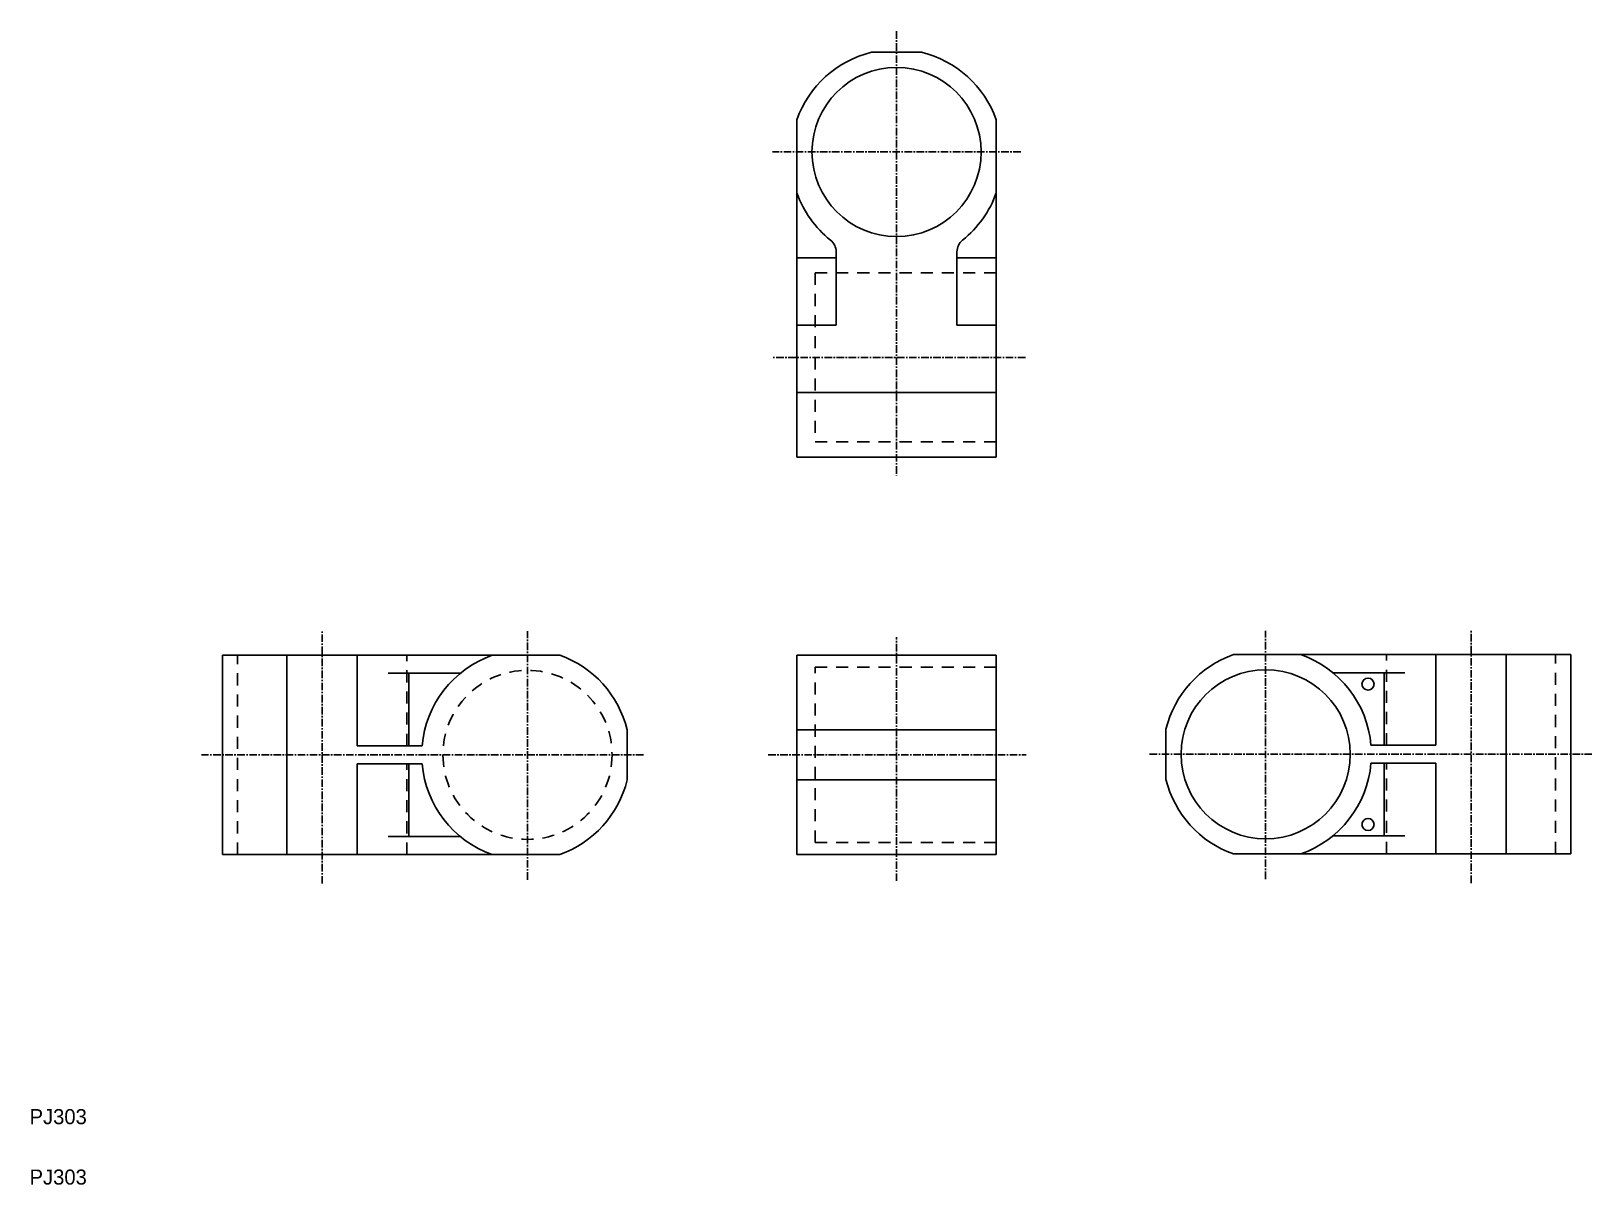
# Model space of a CAD drawing. Extents: x 0 to 259, y 1 to 192.
import ezdxf

# ---------------------------------------------------------------- set-up
doc = ezdxf.new("R2010")
doc.units = 0
doc.linetypes.add('CENTER', pattern=[2, 1.25, -0.25, 0.25, -0.25])
doc.linetypes.add('DASHED', pattern=[3.5, 2, -1.5])
doc.layers.get('0').update_dxf_attribs({"linetype": 'CONTINUOUS'})
doc.layers.add('CENTER', color=1, linetype='CENTER')

msp = doc.modelspace()

# ---------------------------------------------------------------- linework, layer by layer
at = {"color": 7, "linetype": 'CONTINUOUS'}
for p, q in [((139.38, 188.55), (147.68, 188.55)), ((127.03, 177.38), (127.03, 121.55)), ((160.03, 177.38), (160.03, 121.55)), ((133.53, 155.51), (133.53, 143.38)), ((153.53, 155.51), (153.53, 143.38)), ((127.03, 154.55), (133.53, 154.55)), ((153.53, 154.55), (160.03, 154.55)), ((127.03, 143.38), (133.53, 143.38)), ((160.03, 143.38), (153.53, 143.38)), ((127.03, 132.22), (160.03, 132.22)), ((160.03, 121.55), (127.03, 121.55)), ((87.76, 88.75), (31.93, 88.75)), ((31.93, 55.75), (31.93, 88.75)), ((42.6, 55.75), (42.6, 88.75)), ((54.26, 88.75), (54.26, 73.75)), ((127.03, 55.75), (127.03, 88.75)), ((127.03, 88.75), (160.03, 88.75)), ((160.03, 88.75), (160.03, 55.75)), ((199.3, 88.85), (255.13, 88.85)), ((232.8, 88.85), (232.8, 73.85)), ((244.46, 55.85), (244.46, 88.85)), ((255.13, 55.85), (255.13, 88.85)), ((71.3, 85.75), (59.39, 85.75)), ((62.8, 73.75), (62.8, 85.75)), ((215.76, 85.85), (227.67, 85.85)), ((224.27, 73.85), (224.27, 85.85)), ((98.93, 76.4), (98.93, 68.1)), ((160.03, 76.4), (127.03, 76.4)), ((188.13, 76.5), (188.13, 68.19)), ((54.26, 73.75), (65, 73.75)), ((232.8, 73.85), (222.06, 73.85)), ((54.26, 55.75), (54.26, 70.75)), ((54.26, 70.75), (65, 70.75)), ((62.8, 70.75), (62.8, 58.75)), ((232.8, 70.85), (222.06, 70.85)), ((224.27, 70.85), (224.27, 58.85)), ((232.8, 55.85), (232.8, 70.85)), ((160.03, 68.1), (127.03, 68.1)), ((71.3, 58.75), (59.39, 58.75)), ((215.76, 58.85), (227.67, 58.85)), ((87.76, 55.75), (31.93, 55.75)), ((127.03, 55.75), (160.03, 55.75)), ((199.3, 55.85), (255.13, 55.85))]:
    msp.add_line(p, q, dxfattribs=at)
at = {"color": 3, "linetype": 'DASHED'}
for p, q in [((130.03, 152.05), (160.03, 152.05)), ((130.03, 152.05), (130.03, 124.05)), ((130.03, 124.05), (160.03, 124.05)), ((34.43, 55.75), (34.43, 88.75)), ((62.43, 73.75), (62.43, 88.75)), ((224.63, 73.85), (224.63, 88.85)), ((252.63, 55.85), (252.63, 88.85)), ((130.03, 86.75), (160.03, 86.75)), ((130.03, 57.75), (130.03, 86.75)), ((62.43, 55.75), (62.43, 70.75)), ((224.63, 55.85), (224.63, 70.85)), ((130.03, 57.75), (160.03, 57.75))]:
    msp.add_line(p, q, dxfattribs=at)
at = {"color": 7, "linetype": 'CONTINUOUS'}
for centre, radius in [((143.53, 172.05), 14), ((204.63, 72.35), 14), ((221.58, 83.97), 1), ((221.58, 60.73), 1)]:
    msp.add_circle(centre, radius, dxfattribs=at)
at = {"color": 3, "linetype": 'DASHED'}
msp.add_circle((82.43, 72.25), 14, dxfattribs=at)
at = {"color": 7, "linetype": 'CONTINUOUS'}
for centre, radius, start, end in [((143.53, 171.55), 17.5, 103.7291, 160.537), ((143.53, 171.55), 17.5, 19.463, 76.2709), ((143.53, 171.12), 17.5, 199.463, 231.3178), ((143.53, 171.12), 17.5, 308.6822, 340.537), ((131.03, 155.51), 2.5, 0, 51.3178), ((156.03, 155.51), 2.5, 128.6822, 180), ((82.43, 72.25), 17.5, 109.463, 175.0829), ((81.93, 72.25), 17.5, 13.7291, 70.537), ((205.13, 72.35), 17.5, 109.463, 166.2709), ((204.63, 72.35), 17.5, 4.9171, 70.537), ((82.43, 72.25), 17.5, 184.9171, 250.537), ((204.63, 72.35), 17.5, 289.463, 355.0829), ((81.93, 72.25), 17.5, 289.463, 346.2709), ((205.13, 72.35), 17.5, 193.7291, 250.537)]:
    msp.add_arc(centre, radius, start, end, dxfattribs=at)
at = {"layer": 'CENTER', "color": 1, "linetype": 'CENTER'}
for p, q in [((143.53, 192.05), (143.53, 118.51)), ((164.09, 172.05), (122.97, 172.05)), ((164.85, 138.05), (123.07, 138.05)), ((48.43, 50.94), (48.43, 92.71)), ((82.43, 51.59), (82.43, 92.71)), ((143.53, 51.37), (143.53, 91.75)), ((204.63, 51.69), (204.63, 92.81)), ((238.63, 51.03), (238.63, 92.81)), ((185.42, 72.35), (258.62, 72.35)), ((101.64, 72.25), (28.44, 72.25)), ((122.27, 72.25), (165.01, 72.25))]:
    msp.add_line(p, q, dxfattribs=at)

# ---------------------------------------------------------------- texts
at = {"color": 7, "linetype": 'CONTINUOUS'}
for p in [(0, 11.11), (0, 1.11)]:
    msp.add_text('PJ303', height=2.5, dxfattribs=at).set_placement(p)

doc.saveas('drawing.dxf')
